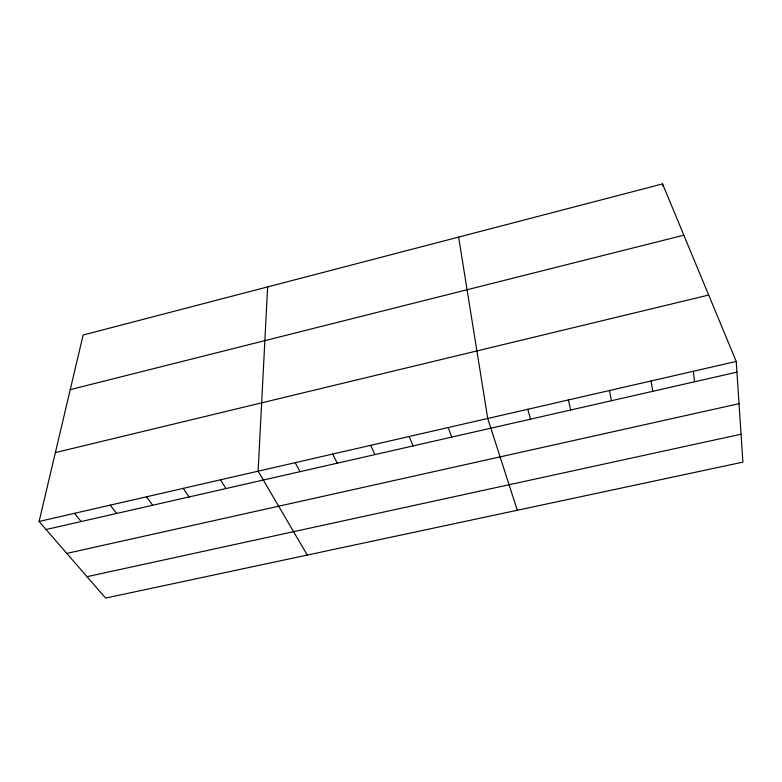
<?xml version="1.0" encoding="UTF-8"?>
<svg xmlns="http://www.w3.org/2000/svg" width="782" height="782" viewBox="0 0 782 782"><rect width="100%" height="100%" fill="white"/><g stroke="black" fill="none" stroke-linecap="round" stroke-linejoin="round"><path stroke-width="1.17" d="M267.639 286.906L258.119 471.175L307.287 555.064M39.1 521.457L83.146 335.019L662.559 183.907L736.224 361.431L742.9 462.133L105.57 598.093L39.1 521.457L736.224 361.431M70.243 389.632L683.839 235.186M55.366 452.592L708.678 295.049M46.099 529.522L736.937 372.134M66.812 553.402L739.019 403.678M86.998 576.686L741.053 434.215M74.446 513.344L81.172 521.535M110.252 505.123L116.674 513.442M146.508 496.795L152.637 505.25M183.232 488.369L189.058 496.951M220.436 479.825L225.949 488.545M295.166 462.67L300.044 471.663M332.692 454.059L337.238 463.198M370.707 445.339L374.91 454.616M409.211 436.493L413.062 445.916M448.213 427.539L451.713 437.118M517.293 510.255L487.733 418.468L458.623 237.093M527.782 409.279L530.528 419.152M568.358 399.964L570.723 410.003M609.481 390.521L611.446 400.726M651.152 380.961L652.716 391.323M662.559 183.907L662.833 186.214M693.399 371.264L694.543 381.792"/></g></svg>
